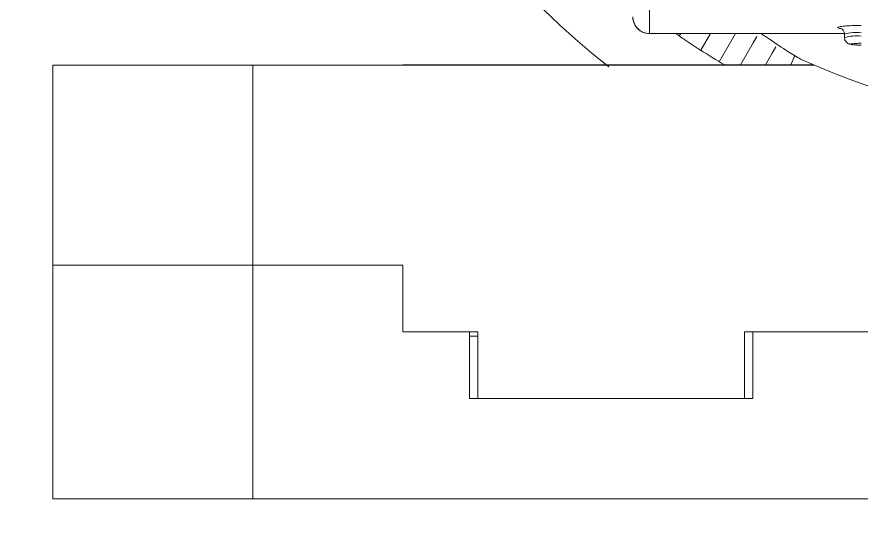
# Model space of a CAD drawing. Header units: inches. Extents: x 0.54 to 10.46, y 0.74 to 7.76.
# Drawn here: x 7.8813 to 8.3244, y 4.6255 to 4.8955 of the extents above; entities that cross this region are included whole.
import ezdxf

# ---------------------------------------------------------------- set-up
doc = ezdxf.new("R2010")
doc.units = ezdxf.units.IN
doc.header["$MEASUREMENT"] = 0
doc.layers.add('BG', color=7, linetype='Continuous')
doc.layers.add('MCG-INT-4FT', color=7, linetype='Continuous')

# ---------------------------------------------------------------- blocks, each defined once
blk = doc.blocks.new('block 2')
at = {"layer": 'BG', "true_color": 0xffffff}
h = blk.add_hatch(color=7, dxfattribs=at)
h.dxf.hatch_style = 2
edge = h.paths.add_edge_path()
edge.add_spline(control_points=[(10.29599, 0.90612), (10.29599, 0.90612), (0.87112, 0.90612), (0.87112, 0.90612), (0.87016, 0.90612), (0.86938, 0.90689), (0.86938, 0.90785), (0.86938, 0.90785), (0.86938, 7.59215), (0.86938, 7.59215), (0.86938, 7.59311), (0.87016, 7.59389), (0.87112, 7.59389), (0.87112, 7.59389), (10.29599, 7.59389), (10.29599, 7.59389), (10.29696, 7.59389), (10.29773, 7.59311), (10.29773, 7.59215), (10.29773, 7.59215), (10.29773, 0.90785), (10.29773, 0.90785), (10.29773, 0.90689), (10.29696, 0.90612), (10.29599, 0.90612)], knot_values=[0, 0, 0, 0, 1, 1, 1, 2, 2, 2, 3, 3, 3, 4, 4, 4, 5, 5, 5, 6, 6, 6, 7, 7, 7, 8, 8, 8, 8], degree=3, periodic=1)
h.paths.add_polyline_path([(0.87286, 0.90959), (10.29426, 0.90959), (10.29426, 7.59042), (0.87286, 7.59042)])
at = {"layer": 'BG', "lineweight": 0}
blk.add_open_spline([(10.29599, 0.90612), (10.29599, 0.90612), (0.87112, 0.90612), (0.87112, 0.90612), (0.87016, 0.90612), (0.86938, 0.90689), (0.86938, 0.90785), (0.86938, 0.90785), (0.86938, 7.59215), (0.86938, 7.59215), (0.86938, 7.59311), (0.87016, 7.59389), (0.87112, 7.59389), (0.87112, 7.59389), (10.29599, 7.59389), (10.29599, 7.59389), (10.29696, 7.59389), (10.29773, 7.59311), (10.29773, 7.59215), (10.29773, 7.59215), (10.29773, 0.90785), (10.29773, 0.90785), (10.29773, 0.90689), (10.29696, 0.90612), (10.29599, 0.90612)], degree=3, knots=[0, 0, 0, 0, 1, 1, 1, 2, 2, 2, 3, 3, 3, 4, 4, 4, 5, 5, 5, 6, 6, 6, 7, 7, 7, 8, 8, 8, 8], dxfattribs=at)
blk = doc.blocks.new('block 62')
at = {"layer": 'BG', "true_color": 0xffffff}
h = blk.add_hatch(color=7, dxfattribs=at)
h.dxf.hatch_style = 2
edge = h.paths.add_edge_path()
edge.add_spline(control_points=[(10.46309, 0.739), (10.46309, 0.739), (0.53691, 0.739), (0.53691, 0.739), (0.53595, 0.739), (0.53517, 0.73978), (0.53517, 0.74074), (0.53517, 0.74074), (0.53517, 7.75926), (0.53517, 7.75926), (0.53517, 7.76022), (0.53595, 7.761), (0.53691, 7.761), (0.53691, 7.761), (10.46309, 7.761), (10.46309, 7.761), (10.46406, 7.761), (10.46483, 7.76022), (10.46483, 7.75926), (10.46483, 7.75926), (10.46483, 0.74074), (10.46483, 0.74074), (10.46483, 0.73978), (10.46406, 0.739), (10.46309, 0.739)], knot_values=[0, 0, 0, 0, 1, 1, 1, 2, 2, 2, 3, 3, 3, 4, 4, 4, 5, 5, 5, 6, 6, 6, 7, 7, 7, 8, 8, 8, 8], degree=3, periodic=1)
h.paths.add_polyline_path([(0.53864, 0.74248), (10.46136, 0.74248), (10.46136, 7.75752), (0.53864, 7.75752)])
at = {"layer": 'BG', "lineweight": 0}
blk.add_open_spline([(10.46309, 0.739), (10.46309, 0.739), (0.53691, 0.739), (0.53691, 0.739), (0.53595, 0.739), (0.53517, 0.73978), (0.53517, 0.74074), (0.53517, 0.74074), (0.53517, 7.75926), (0.53517, 7.75926), (0.53517, 7.76022), (0.53595, 7.761), (0.53691, 7.761), (0.53691, 7.761), (10.46309, 7.761), (10.46309, 7.761), (10.46406, 7.761), (10.46483, 7.76022), (10.46483, 7.75926), (10.46483, 7.75926), (10.46483, 0.74074), (10.46483, 0.74074), (10.46483, 0.73978), (10.46406, 0.739), (10.46309, 0.739)], degree=3, knots=[0, 0, 0, 0, 1, 1, 1, 2, 2, 2, 3, 3, 3, 4, 4, 4, 5, 5, 5, 6, 6, 6, 7, 7, 7, 8, 8, 8, 8], dxfattribs=at)
blk = doc.blocks.new('block 126')
at = {"layer": 'MCG-INT-4FT', "color": 7, "lineweight": 5, "true_color": 0xffffff}
blk.add_lwpolyline([(8.26314, 4.73041), (8.6042, 4.73041)], dxfattribs=at)
blk = doc.blocks.new('block 127')
at = {"layer": 'MCG-INT-4FT', "color": 7, "lineweight": 5, "true_color": 0xffffff}
blk.add_lwpolyline([(8.26314, 4.69543), (8.26314, 4.73041)], dxfattribs=at)
blk = doc.blocks.new('block 128')
at = {"layer": 'MCG-INT-4FT', "color": 7, "lineweight": 5, "true_color": 0xffffff}
blk.add_lwpolyline([(8.12321, 4.69543), (8.26314, 4.69543)], dxfattribs=at)
blk = doc.blocks.new('block 129')
at = {"layer": 'MCG-INT-4FT', "color": 7, "lineweight": 5, "true_color": 0xffffff}
blk.add_lwpolyline([(8.12321, 4.73041), (8.12321, 4.69543)], dxfattribs=at)
blk = doc.blocks.new('block 130')
at = {"layer": 'MCG-INT-4FT', "color": 7, "lineweight": 5, "true_color": 0xffffff}
blk.add_lwpolyline([(8.12321, 4.73041), (8.08386, 4.73041)], dxfattribs=at)
blk = doc.blocks.new('block 131')
at = {"layer": 'MCG-INT-4FT', "color": 7, "lineweight": 5, "true_color": 0xffffff}
blk.add_lwpolyline([(8.08386, 4.76539), (8.08386, 4.73041)], dxfattribs=at)
blk = doc.blocks.new('block 132')
at = {"layer": 'MCG-INT-4FT', "color": 7, "lineweight": 5, "true_color": 0xffffff}
blk.add_lwpolyline([(8.00516, 4.76539), (8.08386, 4.76539)], dxfattribs=at)
blk = doc.blocks.new('block 133')
at = {"layer": 'MCG-INT-4FT', "color": 7, "lineweight": 5, "true_color": 0xffffff}
blk.add_lwpolyline([(8.00516, 4.76539), (8.00516, 4.87025)], dxfattribs=at)
blk = doc.blocks.new('block 136')
at = {"layer": 'MCG-INT-4FT', "color": 7, "lineweight": 5, "true_color": 0xffffff}
blk.add_lwpolyline([(8.29965, 4.87025), (8.00516, 4.87025)], dxfattribs=at)
blk = doc.blocks.new('block 137')
at = {"layer": 'MCG-INT-4FT', "color": 7, "lineweight": 5, "true_color": 0xffffff}
blk.add_lwpolyline([(7.90021, 4.76539), (8.00516, 4.76539)], dxfattribs=at)
blk = doc.blocks.new('block 138')
at = {"layer": 'MCG-INT-4FT', "color": 7, "lineweight": 5, "true_color": 0xffffff}
blk.add_lwpolyline([(7.90021, 4.87025), (7.90021, 4.76539)], dxfattribs=at)
blk = doc.blocks.new('block 139')
at = {"layer": 'MCG-INT-4FT', "color": 7, "lineweight": 5, "true_color": 0xffffff}
blk.add_lwpolyline([(8.00516, 4.87025), (7.90021, 4.87025)], dxfattribs=at)
blk = doc.blocks.new('block 143')
at = {"layer": 'MCG-INT-4FT', "color": 7, "lineweight": 5, "true_color": 0xffffff}
blk.add_open_spline([(8.22714, 4.88682), (8.23545, 4.88096), (8.244, 4.87546), (8.25278, 4.87034)], degree=3, dxfattribs=at)
blk = doc.blocks.new('block 154')
at = {"layer": 'MCG-INT-4FT', "color": 7, "lineweight": 5, "true_color": 0xffffff}
blk.add_open_spline([(8.04014, 5.17991), (8.04014, 5.05855), (8.09614, 4.94397), (8.1919, 4.86941)], degree=3, dxfattribs=at)
blk = doc.blocks.new('block 229')
at = {"layer": 'MCG-INT-4FT', "color": 7, "lineweight": 5, "true_color": 0xffffff}
blk.add_lwpolyline([(8.26099, 4.87034), (8.2677, 4.88196)], dxfattribs=at)
blk = doc.blocks.new('block 230')
at = {"layer": 'MCG-INT-4FT', "color": 7, "lineweight": 5, "true_color": 0xffffff}
blk.add_lwpolyline([(8.26958, 4.8852), (8.2677, 4.88196)], dxfattribs=at)
blk = doc.blocks.new('block 231')
at = {"layer": 'MCG-INT-4FT', "color": 7, "lineweight": 5, "true_color": 0xffffff}
blk.add_lwpolyline([(8.27773, 4.87659), (8.27959, 4.87981)], dxfattribs=at)
blk = doc.blocks.new('block 232')
at = {"layer": 'MCG-INT-4FT', "color": 7, "lineweight": 5, "true_color": 0xffffff}
blk.add_lwpolyline([(8.27412, 4.87034), (8.27773, 4.87659)], dxfattribs=at)
blk = doc.blocks.new('block 233')
at = {"layer": 'MCG-INT-4FT', "color": 7, "lineweight": 5, "true_color": 0xffffff}
blk.add_lwpolyline([(8.28936, 4.87495), (8.28745, 4.87034)], dxfattribs=at)
blk = doc.blocks.new('block 234')
at = {"layer": 'MCG-INT-4FT', "color": 7, "lineweight": 5, "true_color": 0xffffff}
blk.add_lwpolyline([(8.24526, 4.88682), (8.24019, 4.87804)], dxfattribs=at)
blk = doc.blocks.new('block 235')
at = {"layer": 'MCG-INT-4FT', "color": 7, "lineweight": 5, "true_color": 0xffffff}
blk.add_lwpolyline([(8.25839, 4.88682), (8.24986, 4.87206)], dxfattribs=at)
blk = doc.blocks.new('block 271')
at = {"layer": 'MCG-INT-4FT', "color": 7, "lineweight": 5, "true_color": 0xffffff}
blk.add_lwpolyline([(8.22881, 4.88565), (8.22971, 4.88682)], dxfattribs=at)
blk = doc.blocks.new('block 301')
at = {"layer": 'MCG-INT-4FT', "color": 7, "lineweight": 5, "true_color": 0xffffff}
blk.add_lwpolyline([(8.59982, 4.73041), (8.26751, 4.73041)], dxfattribs=at)
blk = doc.blocks.new('block 306')
at = {"layer": 'MCG-INT-4FT', "color": 7, "lineweight": 5, "true_color": 0xffffff}
blk.add_lwpolyline([(8.86218, 4.64296), (8.00516, 4.64296)], dxfattribs=at)
blk = doc.blocks.new('block 307')
at = {"layer": 'MCG-INT-4FT', "color": 7, "lineweight": 5, "true_color": 0xffffff}
blk.add_lwpolyline([(8.00516, 4.64296), (8.00516, 4.76539)], dxfattribs=at)
blk = doc.blocks.new('block 308')
at = {"layer": 'MCG-INT-4FT', "color": 7, "lineweight": 5, "true_color": 0xffffff}
blk.add_lwpolyline([(8.11884, 4.73041), (8.08386, 4.73041)], dxfattribs=at)
blk = doc.blocks.new('block 309')
at = {"layer": 'MCG-INT-4FT', "color": 7, "lineweight": 5, "true_color": 0xffffff}
blk.add_lwpolyline([(8.11884, 4.69543), (8.11884, 4.73041)], dxfattribs=at)
blk = doc.blocks.new('block 310')
at = {"layer": 'MCG-INT-4FT', "color": 7, "lineweight": 5, "true_color": 0xffffff}
blk.add_lwpolyline([(8.26751, 4.69543), (8.11884, 4.69543)], dxfattribs=at)
blk = doc.blocks.new('block 311')
at = {"layer": 'MCG-INT-4FT', "color": 7, "lineweight": 5, "true_color": 0xffffff}
blk.add_lwpolyline([(8.26751, 4.73041), (8.26751, 4.69543)], dxfattribs=at)
blk = doc.blocks.new('block 312')
at = {"layer": 'MCG-INT-4FT', "color": 7, "lineweight": 5, "true_color": 0xffffff}
blk.add_lwpolyline([(7.90021, 4.76539), (7.90021, 4.64296)], dxfattribs=at)
blk = doc.blocks.new('block 313')
at = {"layer": 'MCG-INT-4FT', "color": 7, "lineweight": 5, "true_color": 0xffffff}
blk.add_lwpolyline([(7.90021, 4.64296), (8.00516, 4.64296)], dxfattribs=at)
blk = doc.blocks.new('block 314')
at = {"layer": 'MCG-INT-4FT', "color": 7, "lineweight": 5, "true_color": 0xffffff}
blk.add_lwpolyline([(8.08386, 4.87034), (8.08386, 4.87025)], dxfattribs=at)
blk = doc.blocks.new('block 315')
at = {"layer": 'MCG-INT-4FT', "color": 7, "lineweight": 5, "true_color": 0xffffff}
blk.add_lwpolyline([(8.29946, 4.87034), (8.08386, 4.87034)], dxfattribs=at)
blk = doc.blocks.new('block 319')
at = {"layer": 'MCG-INT-4FT', "color": 7, "lineweight": 5, "true_color": 0xffffff}
blk.add_lwpolyline([(8.12321, 4.72823), (8.11884, 4.72823)], dxfattribs=at)
blk = doc.blocks.new('block 321')
at = {"layer": 'MCG-INT-4FT', "color": 7, "lineweight": 5, "true_color": 0xffffff}
blk.add_open_spline([(8.29263, 4.8734), (8.3821, 4.832), (8.48524, 4.832), (8.57471, 4.8734)], degree=3, dxfattribs=at)
blk = doc.blocks.new('block 322')
at = {"layer": 'MCG-INT-4FT', "color": 7, "lineweight": 5, "true_color": 0xffffff}
blk.add_open_spline([(8.29263, 4.8734), (8.29049, 4.87461), (8.28836, 4.87582), (8.28596, 4.87735), (8.28292, 4.8793), (8.27945, 4.88176), (8.27582, 4.88415), (8.27445, 4.88505), (8.27306, 4.88595), (8.27165, 4.88682)], degree=3, knots=[0, 0, 0, 0, 1, 1, 1, 2, 2, 2, 3, 3, 3, 3], dxfattribs=at)
blk = doc.blocks.new('block 1631')
at = {"layer": 'MCG-INT-4FT', "color": 7, "lineweight": 5, "true_color": 0xffffff}
blk.add_open_spline([(8.3142, 4.88926), (8.31422, 4.88921), (8.3143, 4.88915), (8.31438, 4.88908), (8.31448, 4.889), (8.31459, 4.8889), (8.31471, 4.88878), (8.31484, 4.88863), (8.31497, 4.88846), (8.3151, 4.88826), (8.31524, 4.88803), (8.31537, 4.88777), (8.31545, 4.88748), (8.31554, 4.88716), (8.31558, 4.88681), (8.31561, 4.88646)], degree=3, knots=[0, 0, 0, 0, 1, 1, 1, 2, 2, 2, 3, 3, 3, 4, 4, 4, 5, 5, 5, 5], dxfattribs=at)
blk = doc.blocks.new('block 1633')
at = {"layer": 'MCG-INT-4FT', "color": 7, "lineweight": 5, "true_color": 0xffffff}
blk.add_open_spline([(8.31561, 4.88472), (8.31564, 4.88438), (8.31566, 4.88405), (8.31575, 4.88374), (8.31582, 4.88346), (8.31594, 4.88319), (8.31609, 4.88294), (8.31632, 4.88254), (8.31663, 4.8822), (8.31698, 4.88192), (8.31723, 4.88173), (8.31751, 4.88157), (8.31774, 4.88147), (8.31794, 4.88137), (8.31811, 4.88132), (8.31828, 4.88127), (8.31885, 4.88112), (8.31948, 4.88102), (8.32026, 4.88095), (8.32077, 4.88091), (8.32134, 4.88087), (8.32191, 4.88084)], degree=3, knots=[0, 0, 0, 0, 1, 1, 1, 2, 2, 2, 3, 3, 3, 4, 4, 4, 5, 5, 5, 6, 6, 6, 7, 7, 7, 7], dxfattribs=at)
blk = doc.blocks.new('block 1635')
at = {"layer": 'MCG-INT-4FT', "color": 7, "lineweight": 5, "true_color": 0xffffff}
blk.add_lwpolyline([(8.31561, 4.88646), (8.31561, 4.88472)], dxfattribs=at)
blk = doc.blocks.new('block 1639')
at = {"layer": 'MCG-INT-4FT', "color": 7, "lineweight": 5, "true_color": 0xffffff}
blk.add_lwpolyline([(8.21329, 4.88678), (8.31556, 4.88678)], dxfattribs=at)
blk = doc.blocks.new('block 1641')
at = {"layer": 'MCG-INT-4FT', "color": 7, "lineweight": 5, "true_color": 0xffffff}
blk.add_open_spline([(8.20499, 4.89287), (8.20527, 4.89216), (8.20554, 4.89145), (8.20593, 4.89081), (8.20636, 4.89009), (8.20693, 4.88945), (8.20758, 4.88891), (8.20822, 4.88836), (8.20894, 4.8879), (8.20971, 4.88755), (8.21033, 4.88727), (8.21098, 4.88705), (8.21164, 4.88694), (8.21218, 4.88684), (8.21274, 4.88681), (8.21329, 4.88678)], degree=3, knots=[0, 0, 0, 0, 1, 1, 1, 2, 2, 2, 3, 3, 3, 4, 4, 4, 5, 5, 5, 5], dxfattribs=at)
blk = doc.blocks.new('block 1642')
at = {"layer": 'MCG-INT-4FT', "color": 7, "lineweight": 5, "true_color": 0xffffff}
blk.add_open_spline([(8.20455, 4.89552), (8.20456, 4.89468), (8.20457, 4.89384), (8.20489, 4.89309), (8.20492, 4.89302), (8.20496, 4.89294), (8.20499, 4.89287)], degree=3, knots=[0, 0, 0, 0, 1, 1, 1, 2, 2, 2, 2], dxfattribs=at)
blk = doc.blocks.new('block 1663')
at = {"layer": 'MCG-INT-4FT', "color": 7, "lineweight": 5, "true_color": 0xffffff}
blk.add_open_spline([(8.20454, 4.89553), (8.20455, 4.89071), (8.20847, 4.88681), (8.21329, 4.88682)], degree=3, dxfattribs=at)
blk = doc.blocks.new('block 1664')
at = {"layer": 'MCG-INT-4FT', "color": 7, "lineweight": 5, "true_color": 0xffffff}
blk.add_lwpolyline([(8.21329, 4.92166), (8.21329, 4.88682)], dxfattribs=at)
blk = doc.blocks.new('block 1828')
at = {"layer": 'MCG-INT-4FT', "color": 7, "lineweight": 5, "true_color": 0xffffff}
blk.add_open_spline([(8.32435, 4.88076), (8.32364, 4.88076), (8.32292, 4.88077), (8.32229, 4.88079), (8.32215, 4.8808), (8.322, 4.88081), (8.32186, 4.88082)], degree=3, knots=[0, 0, 0, 0, 1, 1, 1, 2, 2, 2, 2], dxfattribs=at)
blk = doc.blocks.new('block 1888')
at = {"layer": 'MCG-INT-4FT', "color": 8, "lineweight": 5, "true_color": 0x808080}
blk.add_lwpolyline([(8.21329, 4.88682), (8.31555, 4.88682)], dxfattribs=at)
blk = doc.blocks.new('block 1892')
at = {"layer": 'MCG-INT-4FT', "color": 8, "lineweight": 5, "true_color": 0x808080}
blk.add_open_spline([(8.3143, 4.88935), (8.31384, 4.8894), (8.31339, 4.88946), (8.31304, 4.88952), (8.31231, 4.88964), (8.31208, 4.88979), (8.31211, 4.88994), (8.31214, 4.89009), (8.31244, 4.89023), (8.31304, 4.89037), (8.31365, 4.8905), (8.31456, 4.89062), (8.31569, 4.89073), (8.31683, 4.89083), (8.31819, 4.89091), (8.31967, 4.89097), (8.32115, 4.89102), (8.32275, 4.89103), (8.32435, 4.89105)], degree=3, knots=[0, 0, 0, 0, 1, 1, 1, 2, 2, 2, 3, 3, 3, 4, 4, 4, 5, 5, 5, 6, 6, 6, 6], dxfattribs=at)
blk = doc.blocks.new('block 1988')
at = {"layer": 'MCG-INT-4FT', "color": 8, "lineweight": 5, "true_color": 0x808080}
blk.add_open_spline([(8.32435, 4.88725), (8.32141, 4.88764), (8.31843, 4.88737), (8.31561, 4.88645)], degree=3, dxfattribs=at)
blk = doc.blocks.new('block 1991')
at = {"layer": 'MCG-INT-4FT', "color": 8, "lineweight": 5, "true_color": 0x808080}
blk.add_open_spline([(8.32435, 4.88551), (8.32141, 4.88573), (8.31846, 4.88546), (8.31561, 4.88472)], degree=3, dxfattribs=at)
blk = doc.blocks.new('block 1992')
at = {"layer": 'MCG-INT-4FT', "color": 8, "lineweight": 5, "true_color": 0x808080}
blk.add_open_spline([(8.32186, 4.88082), (8.32171, 4.88082), (8.32156, 4.88083), (8.32142, 4.88084), (8.32113, 4.88085), (8.32088, 4.88087), (8.32064, 4.8809), (8.32017, 4.88094), (8.31977, 4.88099), (8.31951, 4.88105), (8.31924, 4.88111), (8.3191, 4.88117), (8.31911, 4.88123), (8.31911, 4.88129), (8.31924, 4.88136), (8.31951, 4.88141), (8.31977, 4.88147), (8.32016, 4.88152), (8.32064, 4.88157), (8.32112, 4.88161), (8.3217, 4.88165), (8.32232, 4.88167), (8.32296, 4.88169), (8.32366, 4.8817), (8.32435, 4.88171)], degree=3, knots=[0, 0, 0, 0, 1, 1, 1, 2, 2, 2, 3, 3, 3, 4, 4, 4, 5, 5, 5, 6, 6, 6, 7, 7, 7, 8, 8, 8, 8], dxfattribs=at)
blk = doc.blocks.new('block 1997')
at = {"layer": 'MCG-INT-4FT', "color": 8, "lineweight": 5, "true_color": 0x808080}
blk.add_lwpolyline([(8.21329, 4.88682), (8.21329, 4.88678)], dxfattribs=at)
blk = doc.blocks.new('block 2043')
at = {"layer": 'MCG-INT-4FT', "color": 7, "lineweight": 5, "true_color": 0xffffff}
blk.add_lwpolyline([(7.90021, 4.64296), (7.90021, 4.64296)], dxfattribs=at)

msp = doc.modelspace()

# ---------------------------------------------------------------- block references
at = {"layer": 'BG'}
for name in ['block 62', 'block 2']:
    msp.add_blockref(name, (0, 0), dxfattribs=at)
at = {"layer": 'MCG-INT-4FT'}
for name in ['block 154', 'block 1664', 'block 1663', 'block 1642', 'block 1641', 'block 1892', 'block 1888', 'block 1997', 'block 1639', 'block 143', 'block 271', 'block 234', 'block 235', 'block 322', 'block 1631', 'block 1988', 'block 230', 'block 1635', 'block 1991', 'block 1633', 'block 229', 'block 231', 'block 1992', 'block 1828', 'block 232', 'block 233', 'block 321', 'block 138', 'block 139', 'block 133', 'block 136', 'block 314', 'block 315', 'block 137', 'block 312', 'block 132', 'block 307', 'block 131', 'block 130', 'block 308', 'block 309', 'block 319', 'block 129', 'block 126', 'block 127', 'block 301', 'block 311', 'block 310', 'block 128', 'block 313', 'block 2043', 'block 306']:
    msp.add_blockref(name, (0, 0), dxfattribs=at)

doc.saveas('drawing.dxf')
